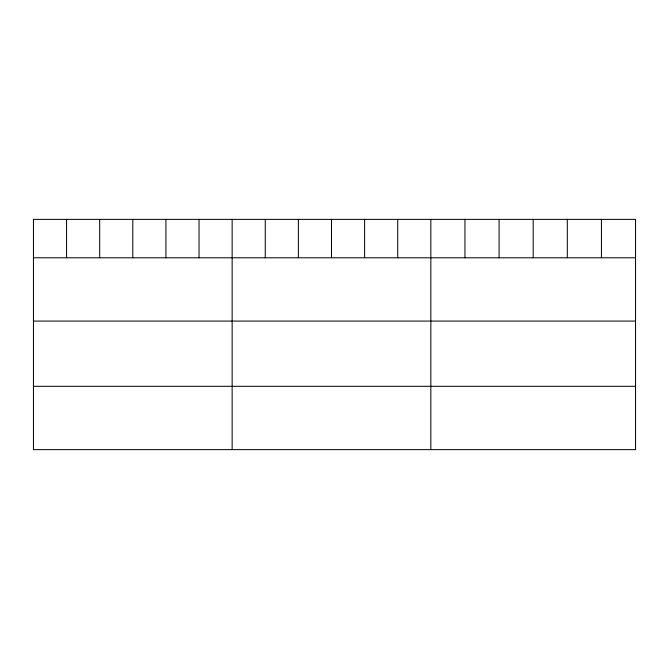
<?xml version="1.0" encoding="UTF-8"?>
<svg xmlns="http://www.w3.org/2000/svg" width="669" height="669" viewBox="0 0 669 669"><rect width="100%" height="100%" fill="white"/><g stroke="black" fill="none" stroke-linecap="round" stroke-linejoin="round"><path stroke-width="1" d="M635.55 257.782L635.55 449.627L33.45 449.627L33.45 219.373L635.55 219.373L635.55 257.782L33.45 257.782M33.45 321.087L635.55 321.087M33.45 386.314L635.55 386.314M601.431 219.373L601.431 257.782M567.312 219.373L567.312 257.782M533.193 219.373L533.193 257.782M499.074 219.373L499.074 257.782M464.955 219.373L464.955 257.782M430.836 219.373L430.836 449.627M397.721 219.373L397.721 257.782M364.605 219.373L364.605 257.782M331.49 219.373L331.49 257.782M298.374 219.373L298.374 257.782M265.259 219.373L265.259 257.782M232.143 219.373L232.143 449.627M199.028 219.373L199.028 257.782M165.912 219.373L165.912 257.782M132.797 219.373L132.797 257.782M99.681 219.373L99.681 257.782M66.566 219.373L66.566 257.782"/></g></svg>
